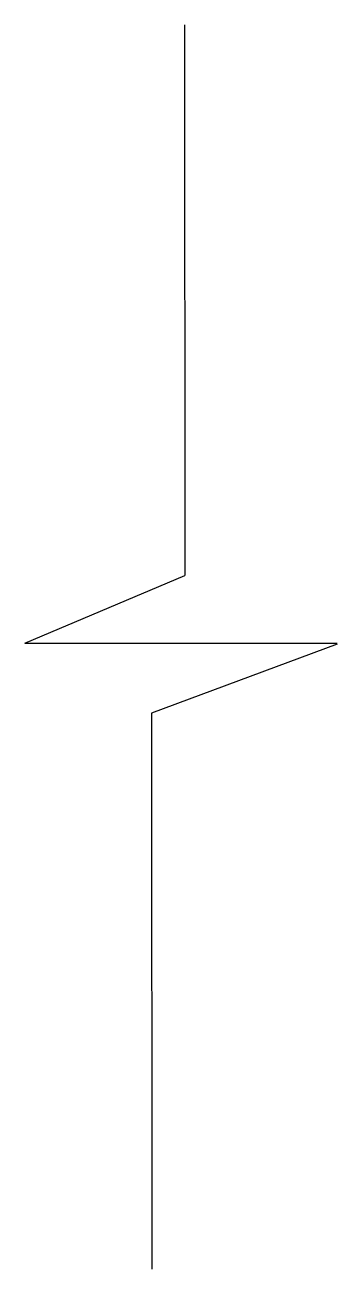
# Model space of a CAD drawing. Header units: inches. Extents: x 215676 to 3518780154, y 2761699 to 325936546.
# Drawn here: x 3518065246 to 3518067704, y 325926746 to 325936546 of the extents above.
import ezdxf

# ---------------------------------------------------------------- set-up
doc = ezdxf.new("R2010")
doc.units = ezdxf.units.IN
doc.header["$LTSCALE"] = 20
doc.header["$MEASUREMENT"] = 0
doc.layers.add('RL', color=1, linetype='Continuous')

msp = doc.modelspace()

# ---------------------------------------------------------------- linework, layer by layer
at = {"layer": 'RL', "ltscale": 0.5, "extrusion": (9.26477e-06, 0.00019168, 1)}
for p, q in [((3518066503.9, 325936545.6, 178.3), (3518066505.3, 325932208.2, 178.7)), ((3518065246.4, 325931676.1, 174.2), (3518066505.3, 325932208.2, 178.7)), ((3518065246.4, 325931676.1, 202.3), (3518067162.1, 325931675.1, 178.9)), ((3518067704.1, 325931667.5, 169.7), (3518066243.5, 325931123.5, 180.3)), ((3518067162.1, 325931675.1, 178.9), (3518067704.1, 325931675.1, 169.7)), ((3518066243.5, 325931123.5, 179.2), (3518066244.6, 325926745.6, 366.4))]:
    msp.add_line(p, q, dxfattribs=at)

doc.saveas('drawing.dxf')
